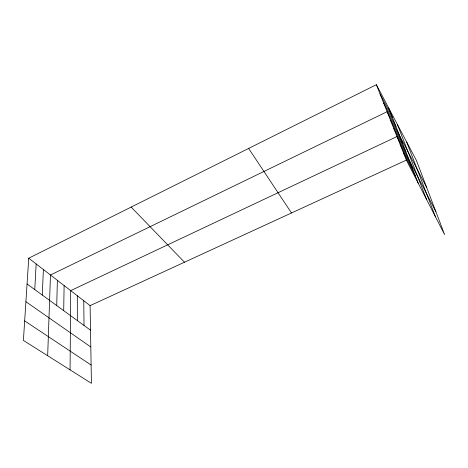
<?xml version="1.0" encoding="UTF-8"?>
<svg xmlns="http://www.w3.org/2000/svg" width="468" height="468" viewBox="0 0 468 468"><rect width="100%" height="100%" fill="white"/><g stroke="black" fill="none" stroke-linecap="round" stroke-linejoin="round"><path stroke-width="0.7" d="M70.071 369.86L70.691 290.634L396.999 136.551L435.883 211.688M63.701 310.647L64.11 285.55M56.733 305.575L57.371 280.338M47.666 355.727L50.474 275.003L387.118 111.712L426.605 187.276M42.272 295.045L43.401 269.539M34.767 289.581L36.159 263.94M28.735 258.201L23.4 340.423L91.418 383.321L90.108 305.639L28.735 258.201L376.366 84.679L416.397 160.419L444.6 234.62L406.37 160.114L376.366 84.679M90.108 305.639L406.37 160.114M24.669 320.896L91.108 365.034M25.91 301.725L90.804 346.981M27.062 283.977L90.517 330.174M131.157 207.078L184.48 262.215M248.643 148.432L291.5 212.969M380.057 93.951L392.395 117.386M383.637 102.96L395.934 126.407M390.505 120.217L402.714 143.664M393.793 128.495L405.955 151.924M400.204 144.618L412.267 167.989M403.328 152.469L415.332 175.798M388.744 108.09L418.316 183.392M397.355 124.394L426.564 199.467M406.745 142.155L435.492 216.865M83.784 300.754L84.006 325.435M77.319 295.753L77.337 320.574"/></g></svg>
